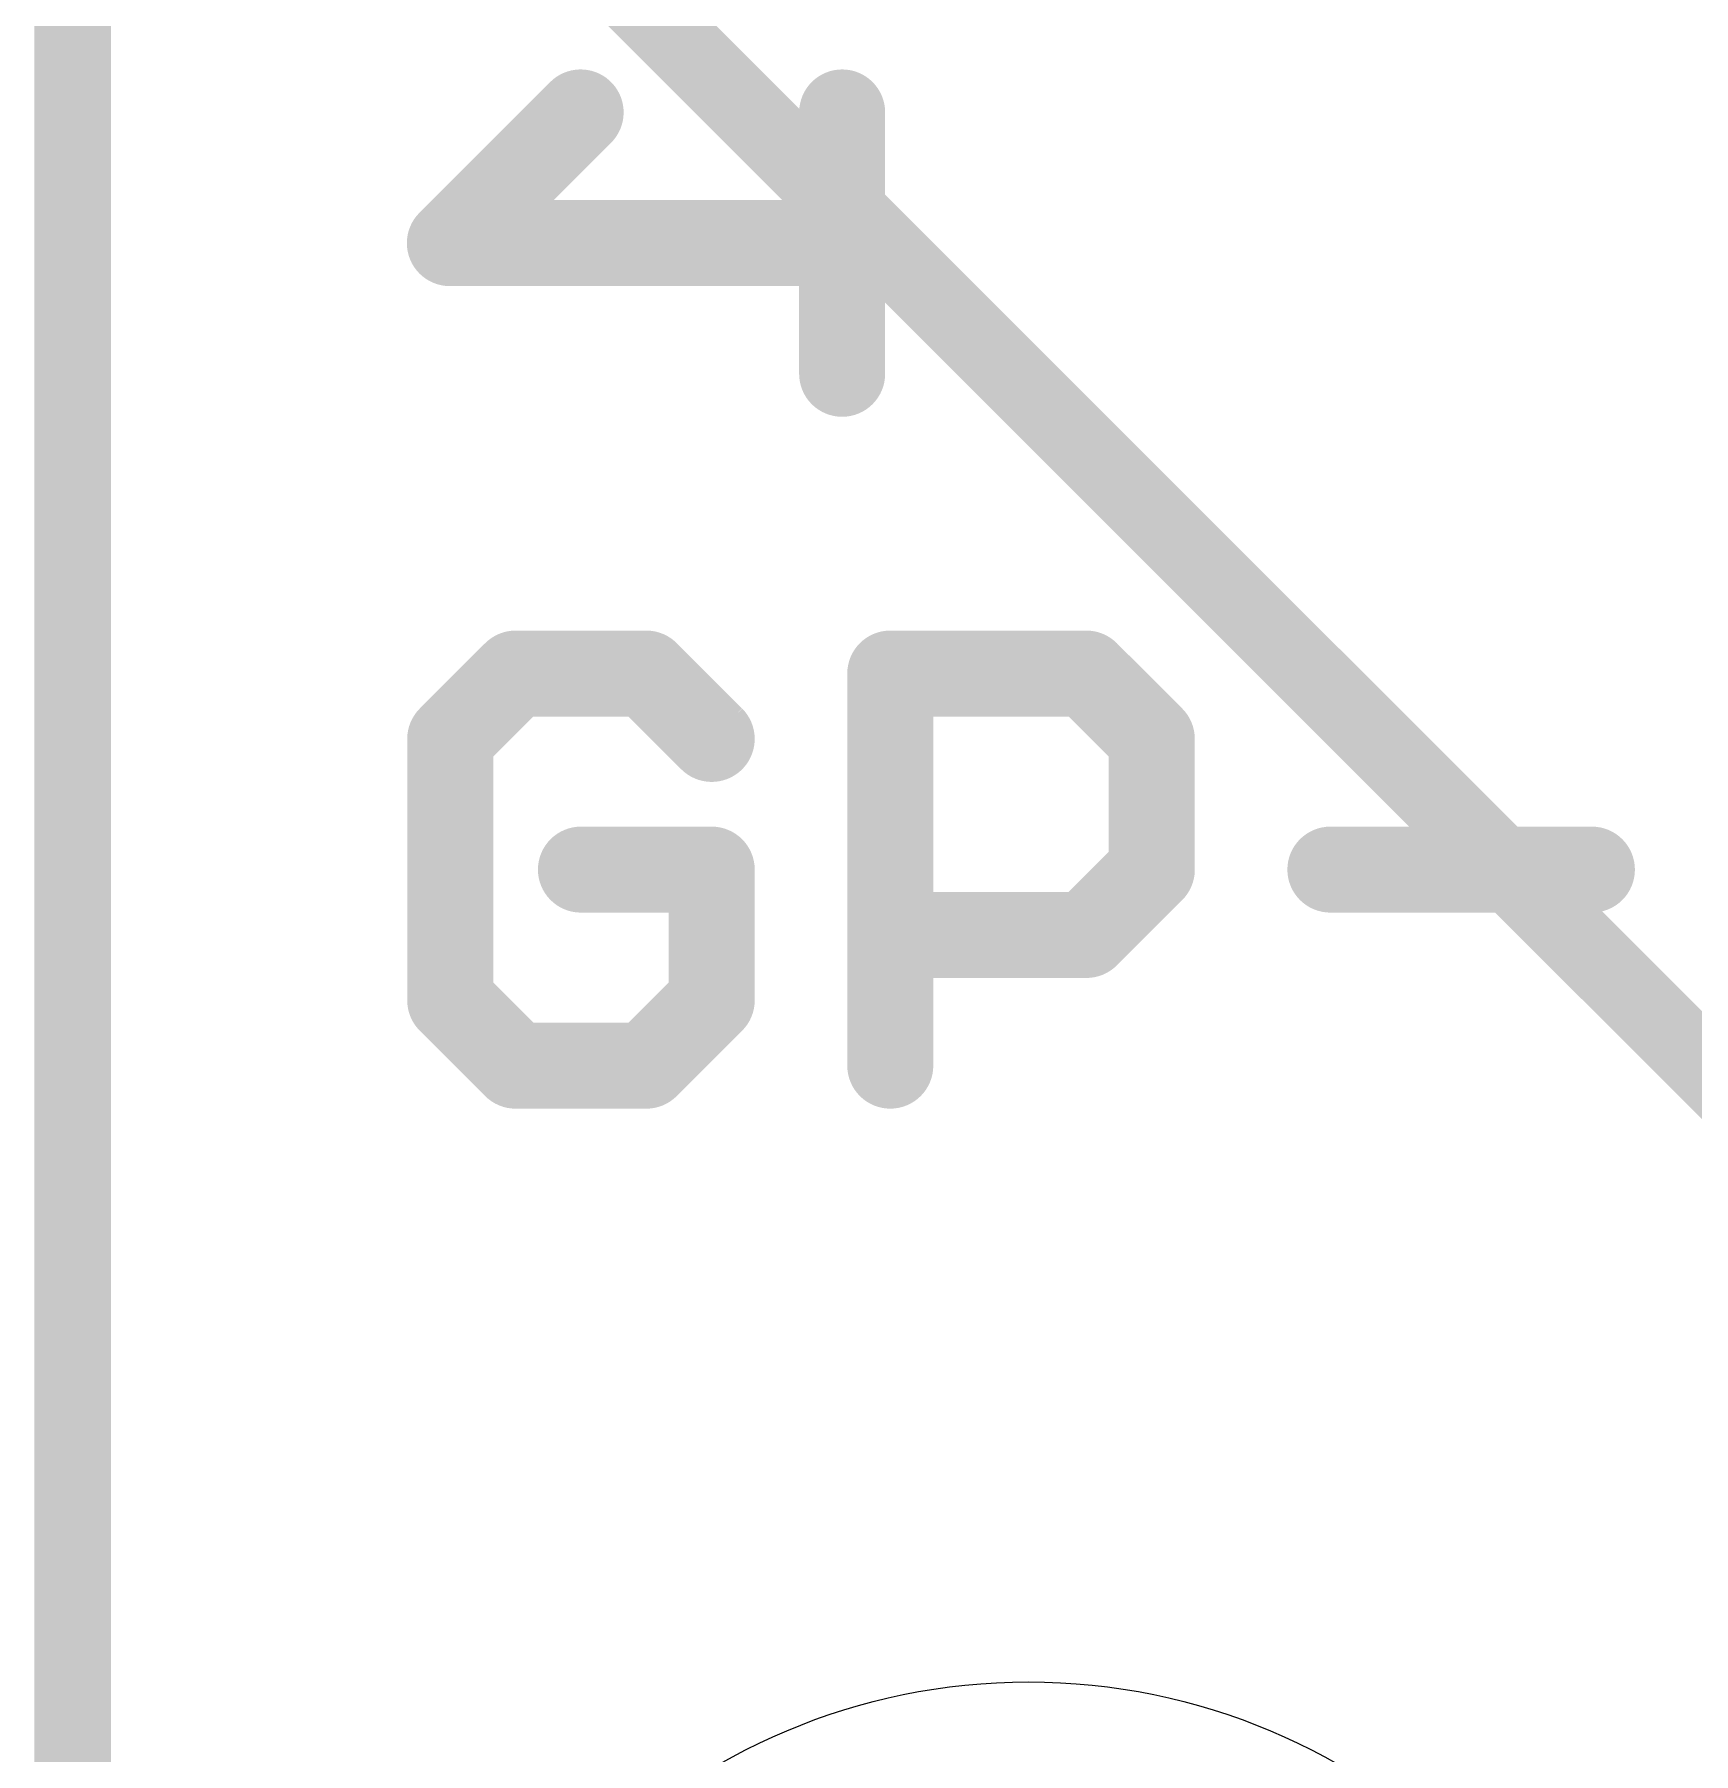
# Model space of a CAD drawing. Extents: x -0.1 to 26.8, y -10.2 to 23.
# Drawn here: x -0.102 to 4.307, y 4.001 to 8.571 of the extents above; entities that cross this region are included whole.
import ezdxf

# ---------------------------------------------------------------- set-up
doc = ezdxf.new("R2010")
doc.units = 0
for name, color, linetype in [('1', 12, 'CONTINUOUS'), ('16', 132, 'CONTINUOUS'), ('20', 53, 'CONTINUOUS'), ('21', 41, 'CONTINUOUS')]:
    doc.layers.add(name, color=color, linetype=linetype)

msp = doc.modelspace()

# ---------------------------------------------------------------- linework, layer by layer
at = {"layer": '1', "const_width": 0.2032}
for points in [[(0, 22.86), (0, 0)], [(1.27, 8.89), (5.08, 5.08)]]:
    msp.add_lwpolyline(points, dxfattribs=at)
at = {"layer": '16'}
for points, const_width in [([(0, 22.86), (0, 0)], 0.2032), ([(1.3498, 8.3633), (1.0024, 8.0159)], 0.2286), ([(2.0447, 8.3633), (2.0447, 7.6685)], 0.2286), ([(1.0024, 8.0159), (2.0447, 8.0159)], 0.2286)]:
    msp.add_lwpolyline(points, dxfattribs=dict(at, const_width=const_width))
at = {"layer": '16', "const_width": 0.1143}
for points in [[(1.3903, 8.3229, 1), (1.3094, 8.4037)], [(2.1019, 8.3633, 1), (1.9876, 8.3633)], [(1.0024, 8.073, 1), (1.0024, 7.9587)], [(0.962, 8.0563, 1), (1.0428, 7.9755)], [(2.0447, 7.9587, 1), (2.0447, 8.073)], [(1.9876, 7.6685, 1), (2.1019, 7.6685)]]:
    msp.add_lwpolyline(points, format="xyb", dxfattribs=at)
at = {"layer": '20', "const_width": 0.2032}
msp.add_lwpolyline([(0, 22.86), (0, 0)], dxfattribs=at)
at = {"layer": '20'}
msp.add_circle((2.54, 2.54), 1.651, dxfattribs=at)
at = {"layer": '21', "const_width": 0.2286}
for points in [[(1.177, 6.8716), (1.0033, 6.6979)], [(1.5244, 6.8716), (1.177, 6.8716)], [(1.6982, 6.6979), (1.5244, 6.8716)], [(2.1727, 5.8293), (2.1727, 6.8716)], [(2.1727, 6.8716), (2.6938, 6.8716)], [(2.6938, 6.8716), (2.8676, 6.6979)], [(1.0033, 6.6979), (1.0033, 6.003)], [(2.8676, 6.6979), (2.8676, 6.3504)], [(1.6982, 6.3504), (1.3507, 6.3504)], [(1.6982, 6.003), (1.6982, 6.3504)], [(2.8676, 6.3504), (2.6938, 6.1767)], [(3.3421, 6.3504), (4.037, 6.3504)], [(2.6938, 6.1767), (2.1727, 6.1767)], [(1.0033, 6.003), (1.177, 5.8293)], [(1.5244, 5.8293), (1.6982, 6.003)], [(1.177, 5.8293), (1.5244, 5.8293)]]:
    msp.add_lwpolyline(points, dxfattribs=at)
at = {"layer": '21', "const_width": 0.1143}
for points in [[(1.177, 6.9287, 1), (1.177, 6.8144)], [(1.2174, 6.8312, 1), (1.1366, 6.912)], [(1.5649, 6.912, 1), (1.484, 6.8312)], [(1.5244, 6.8144, 1), (1.5244, 6.9287)], [(2.2298, 6.8716, 1), (2.1155, 6.8716)], [(2.1727, 6.9287, 1), (2.1727, 6.8144)], [(2.7343, 6.912, 1), (2.6534, 6.8312)], [(2.6938, 6.8144, 1), (2.6938, 6.9287)], [(1.0605, 6.6979, 1), (0.9462, 6.6979)], [(2.9247, 6.6979, 1), (2.8104, 6.6979)], [(0.9629, 6.7383, 1), (1.0437, 6.6575)], [(1.6577, 6.6575, 1), (1.7386, 6.7383)], [(2.8271, 6.6575, 1), (2.908, 6.7383)], [(1.3507, 6.4076, 1), (1.3507, 6.2933)], [(1.7553, 6.3504, 1), (1.641, 6.3504)], [(1.6982, 6.2933, 1), (1.6982, 6.4076)], [(2.908, 6.31, 1), (2.8271, 6.3909)], [(3.3421, 6.4076, 1), (3.3421, 6.2933)], [(4.037, 6.2933, 1), (4.037, 6.4076)], [(2.8104, 6.3504, 1), (2.9247, 6.3504)], [(2.1727, 6.2339, 1), (2.1727, 6.1196)], [(2.6534, 6.2171, 1), (2.7343, 6.1363)], [(2.6938, 6.1196, 1), (2.6938, 6.2339)], [(1.0437, 6.0434, 1), (0.9629, 5.9626)], [(1.7386, 5.9626, 1), (1.6577, 6.0434)], [(0.9462, 6.003, 1), (1.0605, 6.003)], [(1.641, 6.003, 1), (1.7553, 6.003)], [(1.177, 5.8864, 1), (1.177, 5.7721)], [(1.5244, 5.7721, 1), (1.5244, 5.8864)], [(1.1366, 5.7889, 1), (1.2174, 5.8697)], [(1.484, 5.8697, 1), (1.5649, 5.7889)], [(2.1155, 5.8293, 1), (2.2298, 5.8293)]]:
    msp.add_lwpolyline(points, format="xyb", dxfattribs=at)

doc.saveas('drawing.dxf')
